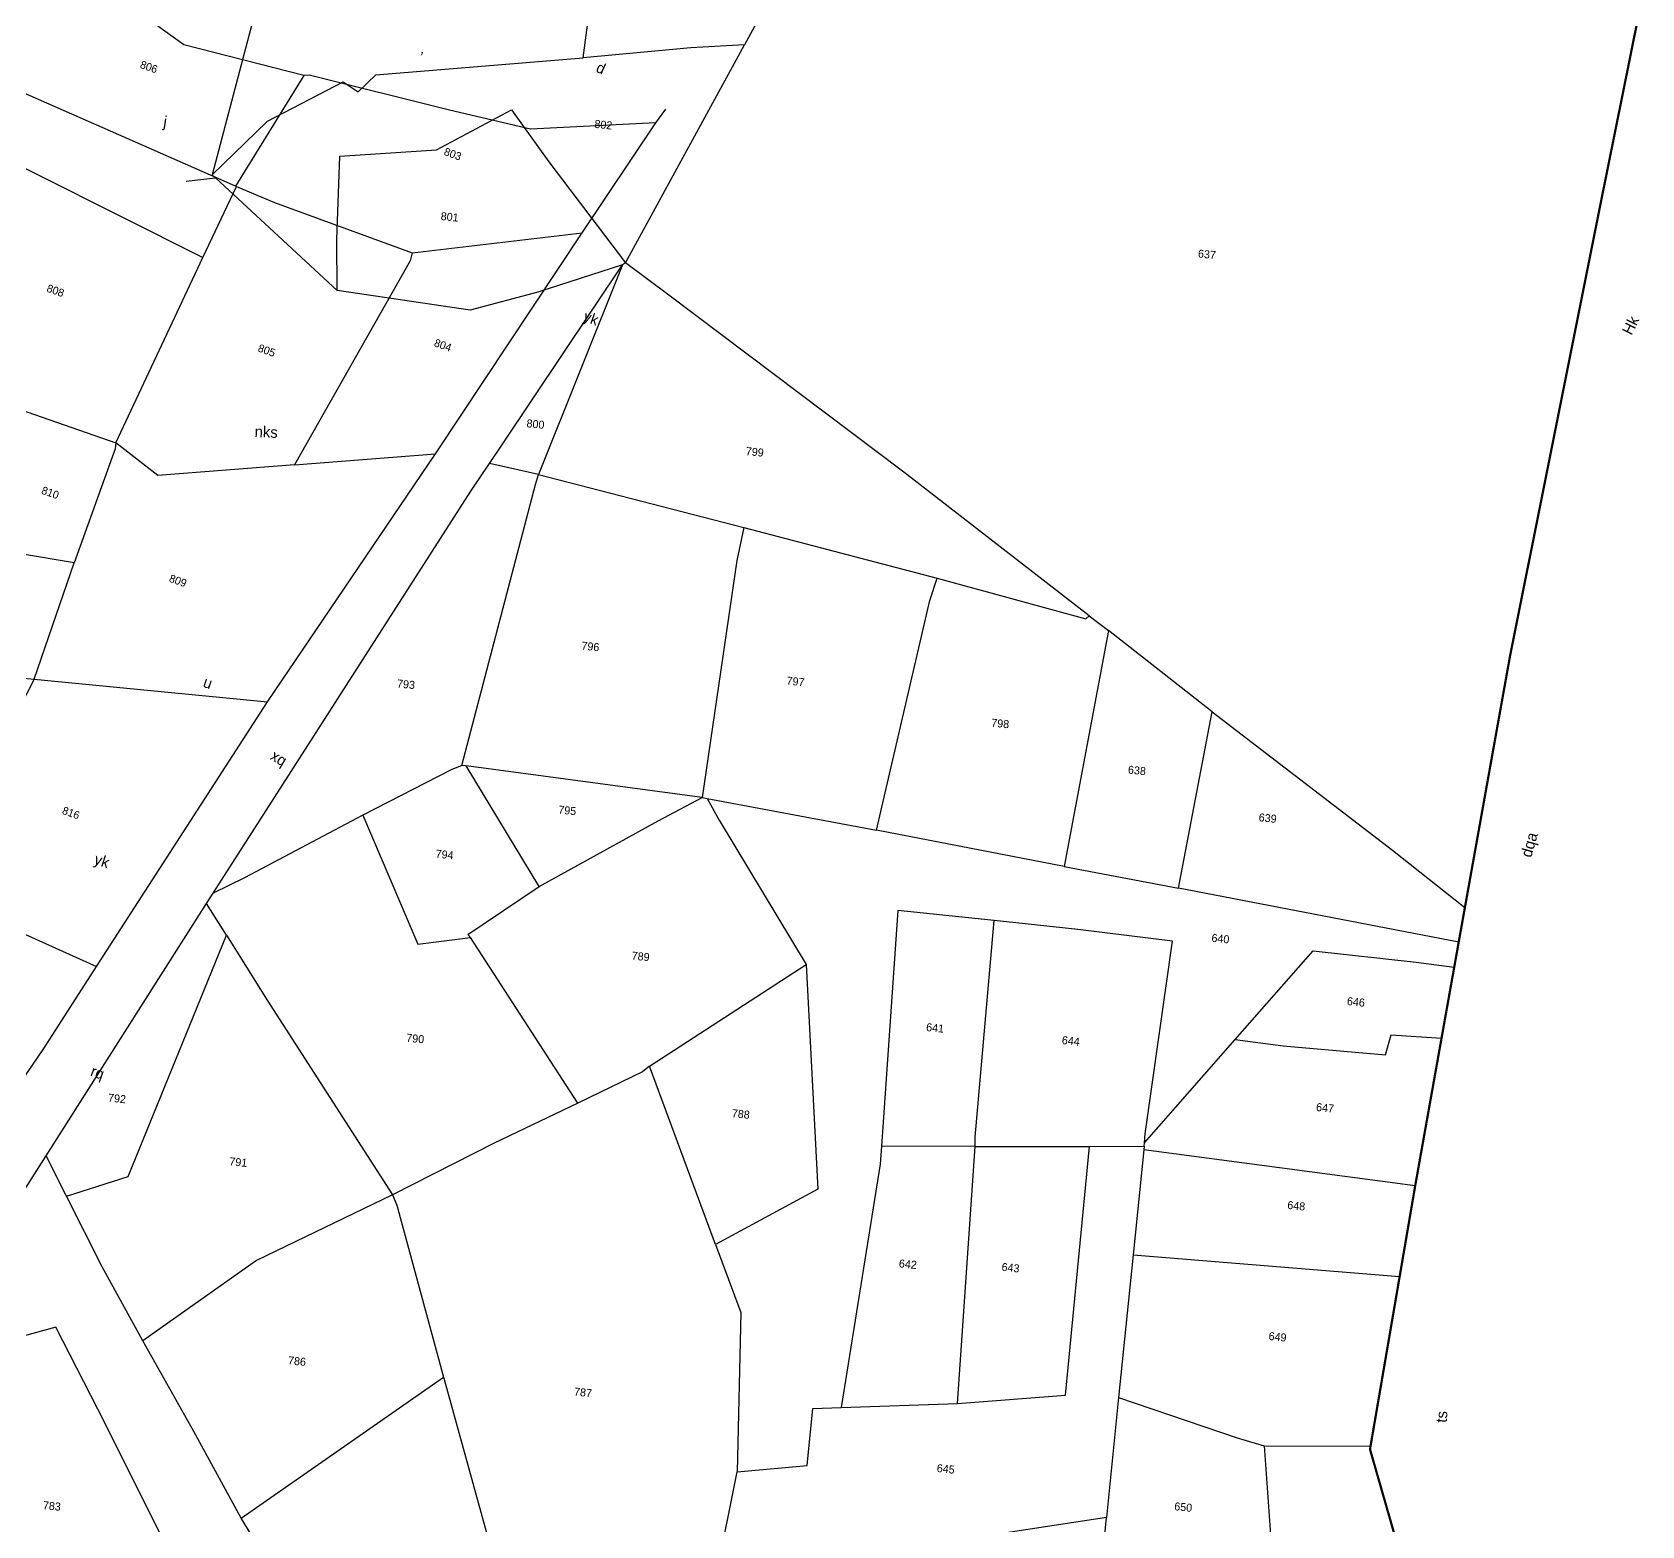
# Model space of a CAD drawing. Header units: metres. Extents: x 256890 to 259932, y 2184530 to 2188310.
# Drawn here: x 258689 to 259423, y 2185860 to 2186541 of the extents above; entities that cross this region are included whole.
import ezdxf

# ---------------------------------------------------------------- set-up
doc = ezdxf.new("R2010")
doc.units = ezdxf.units.M
doc.header["$LTSCALE"] = 0.3
for name, color, linetype in [('OFF', 1, 'Continuous'), ('POLY_PARCEL', 6, 'Continuous'), ('TEXT_MAPOUT', 7, 'Continuous'), ('TEXT_PARCEL', 7, 'Continuous'), ('V_BOUND_LINE', 7, 'Continuous')]:
    doc.layers.add(name, color=color, linetype=linetype)
doc.styles.add('TEXT_MAP', font='', dxfattribs={"height": 1.8})
doc.styles.get('TEXT_MAP').set_extended_font_data('Kruti Dev 050')

# ---------------------------------------------------------------- blocks, each defined once
blk = doc.blocks.new('kk')
at = {"layer": 'OFF'}
blk.add_lwpolyline([(1837.28, 799.87), (1824.65, 742.94)], dxfattribs=at)
at = {"layer": 'POLY_PARCEL'}
for points in [[(1906.96, 772.56), (1909.09, 795.38)], [(1951.11, 793.09), (1951.11, 793.09), (1943.08, 776.88)], [(1943.08, 776.88), (1931.05, 775.72), (1906.96, 772.56)], [(1918.27, 726.83), (1943.08, 776.88)], [(1824.65, 742.94), (1836.58, 755.52), (1853.24, 765.02), (1856.74, 762.89), (1860.56, 766.88), (1906.96, 772.56)], [(1853.78, 718.07), (1853.2, 729.54), (1853.2, 748.26), (1874.83, 750.58), (1891.31, 760.2), (1900.18, 748.89), (1918.27, 726.83)], [(1818.82, 741.31), (1825.39, 742.3)], [(1825.39, 742.3), (1824.65, 742.94)], [(1853.78, 718.07), (1825.39, 742.3)], [(1917.65, 726.38), (1898.83, 719.49), (1883.82, 714.85), (1853.78, 718.07)], [(1889.53, 680.53), (1892.3, 684.97), (1917.65, 726.38)], [(1917.65, 726.38), (1900.62, 678.48)], [(1918.27, 726.83), (1917.65, 726.38)], [(2025.6, 651.59), (1982.68, 682.27), (1928.31, 719.95), (1918.27, 726.83)], [(1831.24, 581.48), (1851.2, 615.57), (1885.53, 674.11), (1889.53, 680.53)], [(1900.62, 678.48), (1889.53, 680.53)], [(1885.95, 612.42), (1900.04, 676.24), (1900.62, 678.48)], [(1900.62, 678.48), (1947.19, 668.39)], [(1947.19, 668.39), (1945.98, 660.9), (1940.27, 607.35)], [(1947.19, 668.39), (1991.08, 658.71)], [(1979.69, 601.54), (1989.7, 653.6), (1991.08, 658.71)], [(1991.08, 658.71), (2024.91, 650.91), (2025.6, 651.59)], [(2025.6, 651.59), (2030.06, 648.46)], [(2030.06, 648.46), (2022.23, 595.05)], [(2054.07, 631.14), (2030.06, 648.46)], [(2048.11, 591.18), (2054.07, 631.14)], [(2054.07, 631.14), (2095.8, 601.57), (2112.61, 589.38)], [(1885.95, 612.42), (1883.61, 611.35), (1864.2, 600.33)], [(1886.91, 612.33), (1885.95, 612.42)], [(1904.42, 585.9), (1886.91, 612.33)], [(1940.27, 607.35), (1886.91, 612.33)], [(1904.42, 585.9), (1930.6, 601.68), (1940.27, 607.35)], [(1940.27, 607.35), (1941.41, 607.19)], [(1941.41, 607.19), (1979.69, 601.54)], [(1941.41, 607.19), (1944.3, 602.38), (1965.1, 570.7)], [(2022.23, 595.05), (1979.69, 601.54)], [(1864.2, 600.33), (1838.16, 585.22), (1831.24, 581.48)], [(1864.2, 600.33), (1877.65, 571.86), (1889.42, 573.81)], [(2022.23, 595.05), (2048.11, 591.18)], [(2111.52, 581.52), (2048.11, 591.18)], [(1889.42, 573.81), (1888.84, 574.5), (1904.42, 585.9)], [(2006.92, 582.25), (1985.18, 583.68), (1983.6, 530.57)], [(1829.85, 579.1), (1831.24, 581.48)], [(2004.7, 531.31), (2004.59, 533.38), (2006.92, 582.25)], [(2042.68, 533.6), (2042.78, 535.65), (2047.21, 579.18), (2025.8, 581), (2006.92, 582.25)], [(1796.05, 521.02), (1824.58, 570.09), (1829.85, 579.1)], [(1834.56, 572.16), (1829.85, 579.1)], [(2062.15, 557.63), (2078.88, 578.28), (2102.11, 576.66), (2110.74, 575.88)], [(1800.97, 512.11), (1814.6, 517.09), (1834.56, 572.16)], [(1834.56, 572.16), (1844.34, 557.91), (1874.16, 515.31)], [(1915, 537.54), (1889.42, 573.81)], [(1930.78, 546.45), (1965.1, 570.7)], [(1965.1, 570.7), (1969.69, 520.32), (1947.22, 506.98)], [(2042.68, 533.6), (2062.15, 557.63)], [(2062.15, 557.63), (2073, 556.63), (2096.1, 555.52), (2097.16, 560.11), (2108.51, 559.76)], [(1930.78, 546.45), (1929.29, 545.13), (1915, 537.54)], [(1947.22, 506.98), (1930.78, 546.45)], [(1915, 537.54), (1896.6, 527.78), (1874.16, 515.31)], [(2003, 473.37), (2027.18, 476.22), (2030.36, 532.34)], [(2004.7, 531.31), (2030.36, 532.34)], [(2030.36, 532.34), (2042.65, 532.87)], [(2042.6, 532.08), (2041.13, 508.35)], [(2042.65, 532.87), (2042.6, 532.08)], [(2103.9, 526.37), (2042.6, 532.08)], [(2042.65, 532.87), (2042.68, 533.6)], [(1983.6, 530.57), (1983.48, 526.46), (1976.87, 471.46)], [(2004.7, 531.31), (1983.6, 530.57)], [(2003, 473.37), (2004.7, 531.31)], [(1785.91, 478.21), (1787.52, 494.98), (1789.27, 509.36), (1796.05, 521.02)], [(1800.97, 512.11), (1796.05, 521.02)], [(1874.16, 515.31), (1844.23, 499.36), (1819.41, 480.24)], [(1874.16, 515.31), (1875.28, 512.97), (1887.29, 474.79)], [(1819.41, 480.24), (1809.59, 496.51), (1800.97, 512.11)], [(1947.22, 506.98), (1953.5, 491.9), (1954.06, 456.1)], [(2041.13, 508.35), (2039.13, 476.15)], [(2041.13, 508.35), (2101.21, 505.83)], [(1828.42, 430.97), (1825.21, 436.57), (1811.6, 461.51), (1799.73, 482.6), (1785.91, 478.21)], [(1843.07, 441.31), (1831.67, 460.33), (1819.41, 480.24)], [(1843.07, 441.31), (1887.29, 474.79)], [(1887.29, 474.79), (1887.37, 474.54), (1904.26, 421.43), (1904.37, 420.56)], [(2039.13, 476.15), (2037.45, 449.05)], [(2039.13, 476.15), (2066.16, 468.14), (2072.23, 466.61)], [(1954.06, 456.1), (1969.78, 458.15), (1970.53, 471), (1976.87, 471.46)], [(1976.87, 471.46), (2003, 473.37)], [(2072.23, 466.61), (2096.17, 467.46)], [(2072.23, 466.61), (2076.46, 428.93), (2058.52, 429.83)], [(1950.3, 432.33), (1954.06, 456.1)], [(2037.45, 449.05), (2014.13, 444.52)], [(2036.46, 431.14), (2037.45, 449.05)], [(1873.68, 395.33), (1843.07, 441.31)]]:
    blk.add_lwpolyline(points, dxfattribs=at)
at = {"layer": 'V_BOUND_LINE', "const_width": 0.5}
for points in [[(2144.12, 793.84), (2136.73, 747.95), (2120.49, 646.06), (2112.61, 589.38)], [(2112.61, 589.38), (2111.52, 581.52)], [(2111.52, 581.52), (2110.74, 575.88)], [(2110.74, 575.88), (2108.51, 559.76)], [(2108.51, 559.76), (2103.9, 526.37)], [(2103.9, 526.37), (2101.21, 505.83)], [(2101.21, 505.83), (2096.17, 467.46)], [(2096.17, 467.46), (2096.08, 466.74), (2107.35, 432.58), (2128.87, 388.95)]]:
    blk.add_lwpolyline(points, dxfattribs=at)
at = {"layer": 'TEXT_MAPOUT', "style": 'TEXT_MAP'}
for s, rotation, p in [('j', 353.6628, (1813.13, 753.32)), ('Hk', 66.0276, (2144.99, 719.3)), ('u', 343.3082, (1826.93, 627.83)), ('dqa', 76.7536, (2127.07, 601.03)), ('yk', 344.0617, (1803.99, 587.06)), ('ts', 90, (2113.12, 473.37))]:
    blk.add_text(s, height=2.5, rotation=rotation, dxfattribs=at).set_placement(p)
blk.add_text('nks', height=2.5, dxfattribs=at).set_placement((1836.46, 684.4))
at = {"layer": 'TEXT_PARCEL', "style": 'TEXT_MAP'}
for s, p in [('802', (1910.04, 756.92)), ('801', (1876.33, 734.84)), ('637', (2046.81, 733.13)), ('800', (1897.44, 689.03)), ('799', (1946.96, 684.71)), ('796', (1911.75, 639.53)), ('797', (1958.15, 633.48)), ('793', (1870.65, 629.4)), ('798', (2004.52, 625.84)), ('638', (2035.65, 616.5)), ('639', (2065.45, 606.94)), ('795', (1908, 602.47)), ('794', (1880.83, 591.48)), ('640', (2055.9, 579.43)), ('789', (1925.78, 570.3)), ('646', (2086.9, 566.41)), ('641', (1992.58, 556.84)), ('644', (2023.19, 555.13)), ('790', (1875.86, 549.85)), ('647', (2080.9, 542.33)), ('788', (1949.68, 535.77)), ('792', (1809.38, 533.74)), ('791', (1837.2, 520.5)), ('648', (2075.3, 520.05)), ('642', (1988.54, 503.49)), ('643', (2011.65, 503.61)), ('649', (2072.26, 490.43)), ('786', (1852.15, 476.29)), ('787', (1916.69, 471.79)), ('645', (1998.87, 457.81)), ('650', (2052.57, 451.33)), ('783', (1798.35, 441.57))]:
    blk.add_text(s, height=1.8, rotation=356.4253, dxfattribs=at).set_placement(p)
blk = doc.blocks.new('ee')
at = {"layer": 'POLY_PARCEL'}
for points in [[(-577.49, 1165.09), (-576.37, 1168.83)], [(-577.49, 1165.09), (-604.16, 1154.02), (-623.12, 1151.92), (-656.19, 1148.67), (-657.31, 1148.22)], [(-584.98, 1135.57), (-577.49, 1165.09)], [(-663.58, 1119), (-733.85, 1124.01), (-718.59, 1155.18)], [(-657.31, 1148.22), (-685.65, 1145.59), (-718.59, 1155.18)], [(-657.31, 1148.22), (-663.58, 1119)], [(-620.19, 1118.2), (-584.98, 1135.57)], [(-599.64, 1076.46), (-584.98, 1135.57)], [(-665.11, 1101.02), (-663.37, 1118.98)], [(-663.37, 1118.98), (-663.58, 1119)], [(-663.37, 1118.98), (-653.89, 1118.4), (-620.19, 1118.2)], [(-620.19, 1118.2), (-620.05, 1116.3), (-629.33, 1063.17)], [(-723.1, 1054.6), (-728.59, 1108.78), (-665.11, 1101.02)], [(-669.67, 1054.15), (-665.11, 1101.02)], [(-629.33, 1063.17), (-599.64, 1076.46)], [(-616.86, 1009.8), (-599.64, 1076.46)], [(-629.33, 1063.17), (-658.06, 1050.33), (-669.67, 1054.15)], [(-694.82, 1053.99), (-669.67, 1054.15)], [(-669.67, 1054.15), (-669.31, 1052.79), (-669.4, 1024.98)], [(-669.4, 1024.98), (-694.54, 1020.46)], [(-669.09, 996.73), (-669.4, 1024.98)], [(-669.09, 996.73), (-616.86, 1009.8)], [(-633.38, 939.29), (-616.86, 1009.8)], [(-694.11, 990.49), (-669.09, 996.73)], [(-669.09, 996.73), (-676.2, 942.78)], [(-676.2, 942.78), (-633.38, 939.29)], [(-643.5, 901.34), (-642.44, 902.32), (-638.5, 917.47), (-633.38, 939.29)]]:
    blk.add_lwpolyline(points, dxfattribs=at)
at = {"layer": 'TEXT_MAPOUT', "style": 'TEXT_MAP'}
for s, rotation, p in [('d', 355.2386, (-594.63, 1171.56)), ('xq', 348.6954, (-612.02, 997.6))]:
    blk.add_text(s, height=2.5, rotation=rotation, dxfattribs=at).set_placement(p)
for s, p in [(',', (-633.94, 1162.07)), ('yk', (-578.11, 1116.58)), ('rq', (-626.48, 915.19))]:
    blk.add_text(s, height=2.5, dxfattribs=at).set_placement(p)
at = {"layer": 'TEXT_PARCEL', "style": 'TEXT_MAP'}
for s, p in [('803', (-621.05, 1141.79)), ('806', (-693.53, 1137.2)), ('804', (-608.42, 1099.64)), ('805', (-646.14, 1084.91)), ('808', (-696.47, 1081.56)), ('810', (-682, 1037.41)), ('809', (-647.58, 1028.2)), ('816', (-652.8, 969.7))]:
    blk.add_text(s, height=1.8, dxfattribs=at).set_placement(p)
blk = doc.blocks.new('QQ')
for name, p, xscale, yscale, zscale, rotation in [('kk', (255016.53, 2185117.12), 2.026736699578083, 2.026736699578083, 2.026736699578083, 357.7453121085939), ('ee', (259275.92, 2183938.28), 1.98365995603694, 1.98365995603694, 1.98365995603694, 340.3739188649445)]:
    blk.add_blockref(name, p, dxfattribs=dict(xscale=xscale, yscale=yscale, zscale=zscale, rotation=rotation))

msp = doc.modelspace()

# ---------------------------------------------------------------- block references
msp.add_blockref('QQ', (0, 0))

doc.saveas('drawing.dxf')
